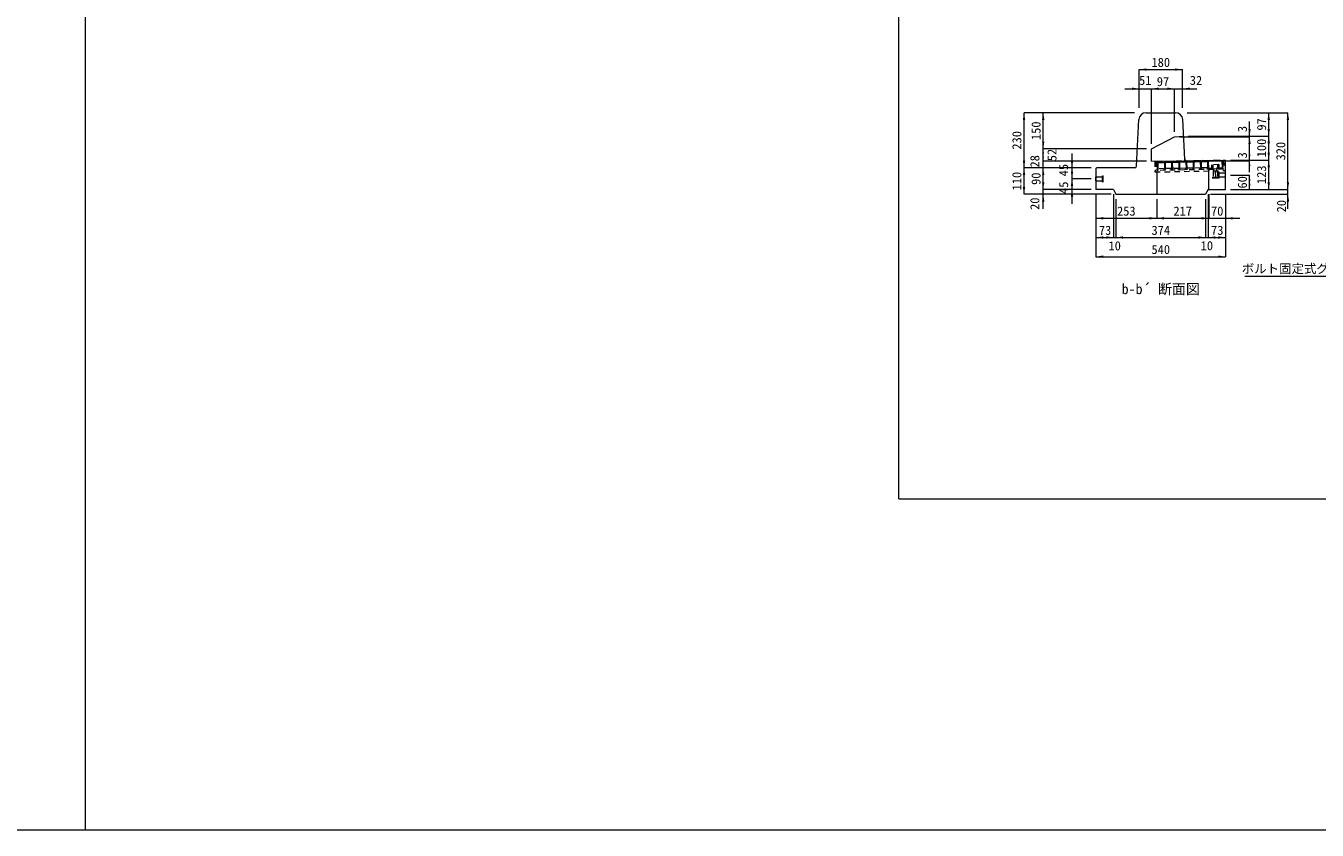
# Model space of a CAD drawing. Units: millimetres at full size. Extents: x -36174 to -11409, y 24892 to 47415.
# Drawn here: x -24039 to -18656, y 24892 to 28245 of the extents above; entities that cross this region are included whole.
import ezdxf
from ezdxf.enums import TextEntityAlignment as Align

# ---------------------------------------------------------------- set-up
doc = ezdxf.new("R2010")
doc.units = ezdxf.units.MM
doc.header["$LTSCALE"] = 30
doc.linetypes.add('USER1', pattern=[1.35, 0.75, -0.6])
doc.linetypes.add('USER2', pattern=[2, 1, -1])
for name, color, linetype, lineweight in [('0_2', 7, 'Continuous', 13), ('側溝・本体', 7, 'Continuous', 9), ('寸法線', 7, 'Continuous', 9), ('本体', 2, 'Continuous', 20), ('枠', 5, 'Continuous', 5), ('補助線', 8, 'Continuous', 9), ('ｲﾝｻｰﾄ', 3, 'USER1', 9), ('ｸﾞﾚｰﾁﾝｸﾞ', 7, 'USER1', 5)]:
    doc.layers.add(name, color=color, linetype=linetype, lineweight=lineweight)
doc.layers.add('ﾊｯﾁﾝｸﾞ', color=8, linetype='Continuous')
doc.styles.add('ＭＳ ゴシック', font='')
doc.styles.get('ＭＳ ゴシック').set_extended_font_data('MS Gothic')

# ---------------------------------------------------------------- blocks, each defined once
blk = doc.blocks.new('filled_arrow')
at = {"color": 0, "linetype": 'Continuous', "lineweight": -2}
blk.add_solid([(7.5, 1.25), (0, 0), (7.5, -1.25)], dxfattribs=at)

msp = doc.modelspace()

# ---------------------------------------------------------------- hatches: boundary and pattern name
at = {"layer": 'ﾊｯﾁﾝｸﾞ'}
msp.add_hatch(color=256, dxfattribs=at).paths.add_polyline_path([(-19084.04, 27646.52), (-19108.73, 27646.03), (-19108.82, 27650.53), (-19084.13, 27651.02), (-19053.83, 27651.63), (-19053.74, 27647.13)])

# ---------------------------------------------------------------- linework, layer by layer
at = {"layer": '側溝・本体'}
for p, q in [((-19347.43, 27732.34), (-19250.54, 27782.34)), ((-19250.54, 27782.34), (-19213.39, 27785.34)), ((-19347.43, 27679.99), (-19347.43, 27732.34)), ((-19347.43, 27679.99), (-19201.47, 27682.56)), ((-19325.33, 27641.7), (-19325.34, 27542.44)), ((-19108.24, 27562.44), (-19108.24, 27646.04))]:
    msp.add_line(p, q, dxfattribs=at)
at = {"layer": '寸法線'}
for p, q in [((-19398.24, 28062.44), (-19218.24, 28062.44)), ((-19398.24, 27902.44), (-19398.24, 28062.44)), ((-19218.24, 27902.44), (-19218.24, 28062.44)), ((-19458.24, 27982.35), (-19287.43, 27982.35)), ((-19398.24, 27902.44), (-19398.24, 27982.35)), ((-19347.43, 27752.34), (-19347.43, 27982.35)), ((-19347.43, 27982.35), (-19250.54, 27982.35)), ((-19347.43, 27752.34), (-19347.43, 27982.35)), ((-19310.54, 27982.44), (-19158.24, 27982.44)), ((-19250.54, 27802.34), (-19250.54, 27982.44)), ((-19250.54, 27802.34), (-19250.54, 27982.35)), ((-19218.24, 27902.44), (-19218.24, 27982.44)), ((-19878.24, 27652.44), (-19878.24, 27882.44)), ((-19418.24, 27882.44), (-19878.24, 27882.44)), ((-19798.24, 27732.34), (-19798.24, 27882.44)), ((-19418.24, 27882.44), (-19798.24, 27882.44)), ((-19198.24, 27882.44), (-18858.24, 27882.44)), ((-19198.24, 27882.44), (-18778.24, 27882.44)), ((-18858.24, 27785.34), (-18858.24, 27882.44)), ((-18778.24, 27562.44), (-18778.24, 27882.44)), ((-18938.24, 27722.34), (-18938.24, 27845.34)), ((-19230.54, 27782.34), (-18938.24, 27782.34)), ((-19193.39, 27785.34), (-18858.24, 27785.34)), ((-19193.39, 27785.34), (-18858.24, 27785.34)), ((-19193.39, 27785.34), (-18938.24, 27785.34)), ((-18858.24, 27685.44), (-18858.24, 27785.34)), ((-19798.24, 27679.98), (-19798.24, 27732.34)), ((-19367.43, 27732.34), (-19798.24, 27732.34)), ((-19367.43, 27732.34), (-19798.24, 27732.34)), ((-19798.24, 27612.44), (-19798.24, 27719.98)), ((-18938.24, 27634.44), (-18938.24, 27733.44)), ((-19367.43, 27679.98), (-19798.24, 27679.98)), ((-19367.43, 27679.98), (-19798.24, 27679.98)), ((-19678.24, 27547.44), (-19678.24, 27712.44)), ((-19678.24, 27502.44), (-19678.24, 27667.44)), ((-19188.24, 27682.44), (-18938.24, 27682.44)), ((-19018.24, 27685.44), (-18858.24, 27685.44)), ((-19018.24, 27685.44), (-18858.24, 27685.44)), ((-19018.24, 27685.44), (-18938.24, 27685.44)), ((-18858.24, 27562.44), (-18858.24, 27685.44)), ((-19598.24, 27652.44), (-19878.24, 27652.44)), ((-19878.24, 27542.44), (-19878.24, 27652.44)), ((-19598.24, 27652.44), (-19878.24, 27652.44)), ((-19798.24, 27562.44), (-19798.24, 27652.44)), ((-19598.24, 27652.44), (-19798.24, 27652.44)), ((-19598.24, 27652.44), (-19798.24, 27652.44)), ((-19798.24, 27482.44), (-19798.24, 27622.44)), ((-19598.24, 27652.44), (-19678.24, 27652.44)), ((-19018.24, 27622.44), (-18938.24, 27622.44)), ((-18938.24, 27562.44), (-18938.24, 27622.44)), ((-18778.24, 27482.44), (-18778.24, 27622.44)), ((-19598.24, 27562.44), (-19798.24, 27562.44)), ((-19598.24, 27562.44), (-19798.24, 27562.44)), ((-19598.24, 27607.44), (-19678.24, 27607.44)), ((-19598.24, 27607.44), (-19678.24, 27607.44)), ((-19598.24, 27562.44), (-19678.24, 27562.44)), ((-19018.24, 27562.44), (-18938.24, 27562.44)), ((-19018.24, 27562.44), (-18778.24, 27562.44)), ((-19018.24, 27562.44), (-18858.24, 27562.44)), ((-19018.24, 27562.44), (-18778.24, 27562.44)), ((-19515.24, 27542.44), (-19878.24, 27542.44)), ((-19515.24, 27542.44), (-19798.24, 27542.44)), ((-19578.24, 27542.44), (-19578.24, 27362.44)), ((-19578.24, 27542.44), (-19578.24, 27282.44)), ((-19578.24, 27542.44), (-19578.24, 27442.44)), ((-19505.24, 27542.44), (-19505.24, 27362.44)), ((-19505.24, 27542.44), (-19505.24, 27362.44)), ((-19495.24, 27522.44), (-19495.24, 27362.44)), ((-19495.24, 27522.44), (-19495.24, 27362.44)), ((-19325.34, 27522.41), (-19325.34, 27442.44)), ((-19325.34, 27522.41), (-19325.34, 27442.44)), ((-19121.24, 27522.44), (-19121.24, 27362.44)), ((-19121.24, 27522.44), (-19121.24, 27362.44)), ((-19111.24, 27542.44), (-19111.24, 27362.44)), ((-19111.24, 27542.44), (-19111.24, 27362.44)), ((-19108.24, 27542.44), (-19108.24, 27442.44)), ((-19108.24, 27542.44), (-19108.24, 27442.44)), ((-19101.24, 27542.44), (-18778.24, 27542.44)), ((-19038.24, 27542.44), (-19038.24, 27362.44)), ((-19038.24, 27542.44), (-19038.24, 27282.44)), ((-19038.24, 27542.44), (-19038.24, 27442.44)), ((-19578.24, 27442.44), (-19325.34, 27442.44)), ((-19325.34, 27442.44), (-19108.24, 27442.44)), ((-19168.24, 27442.44), (-18978.24, 27442.44)), ((-19578.24, 27362.44), (-19505.24, 27362.44)), ((-19565.24, 27362.44), (-19435.24, 27362.44)), ((-19495.24, 27362.44), (-19121.24, 27362.44)), ((-19181.24, 27362.44), (-19051.24, 27362.44)), ((-19111.24, 27362.44), (-19038.24, 27362.44)), ((-19578.24, 27282.44), (-19038.24, 27282.44))]:
    msp.add_line(p, q, dxfattribs=at)
msp.add_lwpolyline([(-17837.88, 27485.61), (-18183.92, 27199.57), (-18957.17, 27199.57)], dxfattribs=at)
at = {"layer": '本体'}
for p, q in [((-19369.71, 27882.44), (-19246.78, 27882.44)), ((-19409.41, 27659.09), (-19399.67, 27853.94)), ((-19208.58, 27689.21), (-19216.82, 27853.94)), ((-19208.24, 27682.44), (-19208.58, 27689.21)), ((-19208.24, 27682.44), (-19201.47, 27682.56)), ((-19201.47, 27682.56), (-19038.24, 27685.44)), ((-19038.24, 27562.44), (-19038.24, 27685.44)), ((-19578.24, 27649.44), (-19578.24, 27562.44)), ((-19416.4, 27652.44), (-19575.24, 27652.44)), ((-19505.24, 27562.44), (-19578.24, 27562.44)), ((-19505.24, 27562.44), (-19495.24, 27542.44)), ((-19111.24, 27562.44), (-19121.24, 27542.44)), ((-19111.24, 27562.44), (-19038.24, 27562.44)), ((-19495.24, 27542.44), (-19121.24, 27542.44))]:
    msp.add_line(p, q, dxfattribs=at)
for centre, radius, start, end in [((-19369.71, 27852.44), 30, 90, 177.13809), ((-19246.78, 27852.44), 30, 2.86255, 90), ((-19201.59, 27689.56), 7, 182.86442, 271.0139), ((-19575.24, 27649.44), 3, 90, 180), ((-19416.4, 27659.44), 7, 270, 357.13809)]:
    msp.add_arc(centre, radius, start, end, dxfattribs=at)
at = {"layer": '枠', "lineweight": 20}
for p, q in [((-23791.19, 46488.78), (-23791.19, 24892.06)), ((-20399.92, 26272.53), (-20399.92, 30132.53)), ((-20399.92, 26272.53), (-14799.92, 26272.53)), ((-11408.64, 24892.06), (-36173.75, 24892.06))]:
    msp.add_line(p, q, dxfattribs=at)
at = {"layer": '補助線', "lineweight": 13}
msp.add_line((-19091.12, 27640.38), (-19071.12, 27640.78), dxfattribs=at)
msp.add_line((-19091.12, 27640.38), (-19071.12, 27640.78), dxfattribs=at)
at = {"layer": '補助線'}
msp.add_line((-19081.12, 27640.58), (-19080.52, 27610.59), dxfattribs=at)
at = {"layer": 'ｲﾝｻｰﾄ', "linetype": 'USER2'}
for p, q in [((-19578.24, 27615.94), (-19551.24, 27615.94)), ((-19551.24, 27594.94), (-19551.24, 27619.94)), ((-19551.24, 27619.94), (-19548.24, 27619.94)), ((-19548.24, 27594.94), (-19548.24, 27619.94)), ((-19068.24, 27609.94), (-19068.24, 27634.94)), ((-19065.24, 27634.94), (-19068.24, 27634.94)), ((-19065.24, 27609.94), (-19065.24, 27634.94)), ((-19038.24, 27630.94), (-19065.24, 27630.94)), ((-19038.24, 27613.94), (-19065.24, 27613.94)), ((-19578.24, 27598.94), (-19551.24, 27598.94)), ((-19551.24, 27594.94), (-19548.24, 27594.94)), ((-19065.24, 27609.94), (-19068.24, 27609.94))]:
    msp.add_line(p, q, dxfattribs=at)
at = {"layer": 'ｲﾝｻｰﾄ'}
for p, q in [((-19578.24, 27598.94), (-19578.24, 27615.94)), ((-19093.08, 27613.34), (-19068.08, 27613.83)), ((-19093.08, 27613.34), (-19093.02, 27610.34)), ((-19089.62, 27640.41), (-19072.62, 27640.75)), ((-19089.62, 27640.41), (-19089.08, 27613.42)), ((-19072.62, 27640.75), (-19072.08, 27613.75)), ((-19068.08, 27613.83), (-19068.02, 27610.84)), ((-19093.02, 27610.34), (-19068.02, 27610.84))]:
    msp.add_line(p, q, dxfattribs=at)
at = {"layer": 'ｸﾞﾚｰﾁﾝｸﾞ'}
for p, q in [((-19333.45, 27679.54), (-19040.51, 27685.4)), ((-19333.45, 27679.54), (-19332.57, 27635.55)), ((-19327.45, 27679.66), (-19326.69, 27641.67)), ((-19324.45, 27679.72), (-19049.51, 27685.22)), ((-19324.45, 27679.72), (-19324.33, 27673.72)), ((-19324.33, 27673.72), (-19323.31, 27672.74)), ((-19323.31, 27672.74), (-19322.83, 27648.75)), ((-19319.33, 27673.82), (-19320.31, 27672.8)), ((-19320.31, 27672.8), (-19319.83, 27648.81)), ((-19319.45, 27679.82), (-19319.33, 27673.82)), ((-19294.34, 27674.32), (-19319.45, 27679.82)), ((-19294.34, 27674.32), (-19319.33, 27673.82)), ((-19294.46, 27680.32), (-19294.34, 27674.32)), ((-19294.34, 27674.32), (-19293.32, 27673.34)), ((-19293.32, 27673.34), (-19292.84, 27649.35)), ((-19289.34, 27674.42), (-19290.32, 27673.4)), ((-19290.32, 27673.4), (-19289.84, 27649.41)), ((-19264.34, 27674.92), (-19289.46, 27680.42)), ((-19289.46, 27680.42), (-19289.34, 27674.42)), ((-19264.34, 27674.92), (-19289.34, 27674.42)), ((-19264.46, 27680.92), (-19264.34, 27674.92)), ((-19264.34, 27674.92), (-19263.32, 27673.94)), ((-19263.32, 27673.94), (-19262.84, 27649.95)), ((-19259.34, 27675.02), (-19260.32, 27674)), ((-19260.32, 27674), (-19259.84, 27650.01)), ((-19259.46, 27681.02), (-19259.34, 27675.02)), ((-19234.35, 27675.52), (-19259.46, 27681.02)), ((-19234.35, 27675.52), (-19259.34, 27675.02)), ((-19234.47, 27681.52), (-19234.35, 27675.52)), ((-19234.35, 27675.52), (-19233.33, 27674.54)), ((-19233.33, 27674.54), (-19232.85, 27650.55)), ((-19229.35, 27675.62), (-19230.33, 27674.6)), ((-19230.33, 27674.6), (-19229.85, 27650.61)), ((-19229.47, 27681.62), (-19229.35, 27675.62)), ((-19204.35, 27676.12), (-19229.47, 27681.62)), ((-19204.35, 27676.12), (-19229.35, 27675.62)), ((-19204.47, 27682.12), (-19204.35, 27676.12)), ((-19204.35, 27676.12), (-19203.33, 27675.14)), ((-19203.33, 27675.14), (-19202.85, 27651.15)), ((-19199.36, 27676.22), (-19200.33, 27675.2)), ((-19200.33, 27675.2), (-19199.86, 27651.21)), ((-19174.36, 27676.72), (-19199.48, 27682.22)), ((-19199.48, 27682.22), (-19199.36, 27676.22)), ((-19174.36, 27676.72), (-19199.36, 27676.22)), ((-19174.48, 27682.72), (-19174.36, 27676.72)), ((-19174.36, 27676.72), (-19173.34, 27675.74)), ((-19173.34, 27675.74), (-19172.86, 27651.75)), ((-19169.36, 27676.82), (-19170.34, 27675.8)), ((-19170.34, 27675.8), (-19169.86, 27651.81)), ((-19144.37, 27677.32), (-19169.48, 27682.82)), ((-19169.48, 27682.82), (-19169.36, 27676.82)), ((-19144.37, 27677.32), (-19169.36, 27676.82)), ((-19144.49, 27683.32), (-19144.37, 27677.32)), ((-19144.37, 27677.32), (-19143.35, 27676.34)), ((-19143.35, 27676.34), (-19142.87, 27652.35)), ((-19139.37, 27677.42), (-19140.35, 27676.4)), ((-19140.35, 27676.4), (-19139.87, 27652.41)), ((-19114.37, 27677.92), (-19139.49, 27683.42)), ((-19139.49, 27683.42), (-19139.37, 27677.42)), ((-19114.37, 27677.92), (-19139.37, 27677.42)), ((-19114.49, 27683.92), (-19114.37, 27677.92)), ((-19114.37, 27677.92), (-19113.35, 27676.94)), ((-19113.35, 27676.94), (-19112.87, 27652.95)), ((-19109.37, 27678.02), (-19110.35, 27677)), ((-19110.35, 27677), (-19109.87, 27653.01)), ((-19109.49, 27684.02), (-19109.37, 27678.02)), ((-19066.63, 27666.37), (-19096.63, 27665.77)), ((-19071.63, 27666.27), (-19071.33, 27651.28)), ((-19066.63, 27666.37), (-19066.33, 27651.38)), ((-19054.5, 27685.12), (-19054.38, 27679.12)), ((-19054.38, 27679.12), (-19053.36, 27678.14)), ((-19053.36, 27678.14), (-19052.88, 27654.15)), ((-19049.39, 27679.22), (-19050.36, 27678.2)), ((-19050.36, 27678.2), (-19049.88, 27654.21)), ((-19049.51, 27685.22), (-19049.39, 27679.22)), ((-19046.51, 27685.28), (-19045.75, 27647.29)), ((-19040.51, 27685.4), (-19039.63, 27641.41)), ((-19045.75, 27647.29), (-19332.69, 27641.55)), ((-19332.57, 27635.55), (-19039.63, 27641.41)), ((-19323.81, 27647.73), (-19322.83, 27648.75)), ((-19323.69, 27641.73), (-19323.81, 27647.73)), ((-19292.84, 27649.35), (-19319.83, 27648.81)), ((-19318.81, 27647.83), (-19319.83, 27648.81)), ((-19318.69, 27641.83), (-19318.81, 27647.83)), ((-19293.82, 27648.33), (-19292.84, 27649.35)), ((-19293.7, 27642.33), (-19293.82, 27648.33)), ((-19262.84, 27649.95), (-19289.84, 27649.41)), ((-19288.82, 27648.43), (-19289.84, 27649.41)), ((-19288.7, 27642.43), (-19288.82, 27648.43)), ((-19263.82, 27648.93), (-19262.84, 27649.95)), ((-19263.7, 27642.93), (-19263.82, 27648.93)), ((-19232.85, 27650.55), (-19259.84, 27650.01)), ((-19258.82, 27649.03), (-19259.84, 27650.01)), ((-19258.7, 27643.03), (-19258.82, 27649.03)), ((-19233.83, 27649.53), (-19232.85, 27650.55)), ((-19233.71, 27643.53), (-19233.83, 27649.53)), ((-19202.85, 27651.15), (-19229.85, 27650.61)), ((-19228.83, 27649.63), (-19229.85, 27650.61)), ((-19228.71, 27643.63), (-19228.83, 27649.63)), ((-19203.83, 27650.13), (-19202.85, 27651.15)), ((-19203.71, 27644.13), (-19203.83, 27650.13)), ((-19172.86, 27651.75), (-19199.86, 27651.21)), ((-19198.84, 27650.23), (-19199.86, 27651.21)), ((-19198.72, 27644.23), (-19198.84, 27650.23)), ((-19173.84, 27650.73), (-19172.86, 27651.75)), ((-19173.72, 27644.73), (-19173.84, 27650.73)), ((-19142.87, 27652.35), (-19169.86, 27651.81)), ((-19168.84, 27650.83), (-19169.86, 27651.81)), ((-19168.72, 27644.83), (-19168.84, 27650.83)), ((-19143.85, 27651.33), (-19142.87, 27652.35)), ((-19143.73, 27645.33), (-19143.85, 27651.33)), ((-19112.87, 27652.95), (-19139.87, 27652.41)), ((-19138.85, 27651.43), (-19139.87, 27652.41)), ((-19138.73, 27645.43), (-19138.85, 27651.43)), ((-19113.85, 27651.93), (-19112.87, 27652.95)), ((-19113.73, 27645.93), (-19113.85, 27651.93)), ((-19108.85, 27652.03), (-19109.87, 27653.01)), ((-19108.73, 27646.03), (-19108.85, 27652.03)), ((-19053.83, 27651.63), (-19108.82, 27650.53)), ((-19107.73, 27646.05), (-19107.61, 27640.05)), ((-19107.73, 27646.05), (-19107.61, 27640.05)), ((-19096.63, 27665.77), (-19096.33, 27650.78)), ((-19091.63, 27665.87), (-19091.33, 27650.88)), ((-19087.62, 27640.45), (-19087.74, 27646.45)), ((-19087.62, 27640.45), (-19087.74, 27646.45)), ((-19074.62, 27640.71), (-19074.74, 27646.71)), ((-19074.62, 27640.71), (-19074.74, 27646.71)), ((-19053.86, 27653.13), (-19052.88, 27654.15)), ((-19053.74, 27647.13), (-19053.86, 27653.13)), ((-19048.87, 27653.23), (-19049.88, 27654.21)), ((-19048.75, 27647.23), (-19048.87, 27653.23))]:
    msp.add_line(p, q, dxfattribs=at)

# ---------------------------------------------------------------- block references
at = {"layer": '寸法線', "xscale": 4, "yscale": 4}
for p in [(-19398.24, 28062.44), (-19347.43, 27982.35), (-19347.43, 27982.35), (-19218.24, 27982.44), (-19578.24, 27442.44), (-19325.34, 27442.44), (-19038.24, 27442.44), (-19578.24, 27362.44), (-19495.24, 27362.44), (-19495.24, 27362.44), (-19111.24, 27362.44), (-19578.24, 27282.44)]:
    msp.add_blockref('filled_arrow', p, dxfattribs=at)
at = {"layer": '寸法線'}
for p, xscale, yscale, rotation in [((-19218.24, 28062.44), 4, 4, 180), ((-19398.24, 27982.35), 4, 4, 180), ((-19250.54, 27982.44), 4, 4, 180), ((-19250.54, 27982.35), 4, 4, 180), ((-19878.24, 27882.44), 4, 4, 270), ((-19798.24, 27882.44), 4, 4, 270), ((-18858.24, 27882.44), 4, 4, 270), ((-18778.24, 27882.44), 4, 4, 270), ((-18938.24, 27785.34), 4, 4, 90), ((-18938.24, 27782.34), 4, 4, 270), ((-18858.24, 27785.34), 4, 4, 90), ((-18858.24, 27785.34), 4, 4, 270), ((-19798.24, 27732.34), 4, 4, 90), ((-19798.24, 27732.34), 2.67, 2.67, 270), ((-19878.24, 27652.44), 4, 4, 90), ((-19798.24, 27679.98), 2.67, 2.67, 90), ((-19678.24, 27652.44), 4, 4, 90), ((-18938.24, 27685.44), 3.2, 3.2, 90), ((-18938.24, 27682.44), 3.2, 3.2, 270), ((-18858.24, 27685.44), 4, 4, 90), ((-18858.24, 27685.44), 4, 4, 270), ((-19878.24, 27652.44), 4, 4, 270), ((-19798.24, 27652.44), 4, 4, 270), ((-19798.24, 27652.44), 2.67, 2.67, 270), ((-19678.24, 27607.44), 4, 4, 90), ((-18938.24, 27622.44), 3.2, 3.2, 270), ((-19878.24, 27542.44), 4, 4, 90), ((-19798.24, 27562.44), 4, 4, 90), ((-19798.24, 27562.44), 4, 4, 90), ((-19678.24, 27607.44), 4, 4, 270), ((-19678.24, 27562.44), 4, 4, 270), ((-18938.24, 27562.44), 3.2, 3.2, 90), ((-18858.24, 27562.44), 4, 4, 90), ((-18778.24, 27562.44), 4, 4, 90), ((-18778.24, 27562.44), 4, 4, 90), ((-19798.24, 27542.44), 4, 4, 270), ((-18778.24, 27542.44), 4, 4, 270), ((-19325.34, 27442.44), 4, 4, 180), ((-19108.24, 27442.44), 4, 4, 180), ((-19108.24, 27442.44), 4, 4, 180), ((-19505.24, 27362.44), 4, 4, 180), ((-19121.24, 27362.44), 4, 4, 180), ((-19121.24, 27362.44), 4, 4, 180), ((-19038.24, 27362.44), 4, 4, 180), ((-19038.24, 27282.44), 4, 4, 180)]:
    msp.add_blockref('filled_arrow', p, dxfattribs=dict(at, xscale=xscale, yscale=yscale, rotation=rotation))

# ---------------------------------------------------------------- texts
at = {"layer": '0_2', "style": 'ＭＳ ゴシック'}
msp.add_text('b-b´ 断面図', height=42.72, dxfattribs=at).set_placement((-19308.24, 27113.45), align=Align.BOTTOM_CENTER)
at = {"layer": '寸法線', "style": 'ＭＳ ゴシック'}
for s, p in [('180', (-19308.24, 28092.44)), ('51', (-19372.84, 28017.35)), ('97', (-19298.98, 28012.35)), ('32', (-19161.44, 28017.44)), ('253', (-19451.79, 27472.44)), ('217', (-19216.79, 27472.44)), ('70', (-19073.24, 27472.44)), ('73', (-19540.39, 27392.44)), ('374', (-19308.24, 27392.44)), ('73', (-19072.9, 27392.44)), ('10', (-19500.24, 27327.78)), ('10', (-19116.24, 27328.32)), ('540', (-19308.24, 27312.44))]:
    msp.add_text(s, height=37.98, dxfattribs=at).set_placement(p, align=Align.MIDDLE_CENTER)
for s, p in [('150', (-19828.24, 27807.39)), ('97', (-18888.24, 27833.89)), ('230', (-19908.24, 27767.44)), ('3', (-18968.24, 27814.65)), ('52', (-19761.87, 27706.16)), ('100', (-18888.24, 27735.39)), ('320', (-18808.24, 27722.44)), ('28', (-19833.24, 27679.98)), ('3', (-18968.24, 27704.96)), ('110', (-19908.24, 27597.44)), ('90', (-19828.24, 27607.44)), ('45', (-19713.24, 27643.25)), ('60', (-18968.24, 27592.44)), ('123', (-18888.24, 27623.94)), ('45', (-19713.24, 27569.76)), ('20', (-19833.24, 27503.28)), ('20', (-18805.36, 27492.9))]:
    msp.add_text(s, height=37.98, rotation=90, dxfattribs=at).set_placement(p, align=Align.MIDDLE_CENTER)
msp.add_text('ボルト固定式グレ－チング(T-25)', height=37.98, dxfattribs=at).set_placement((-18193.92, 27251.63), align=Align.TOP_RIGHT)

doc.saveas('drawing.dxf')
